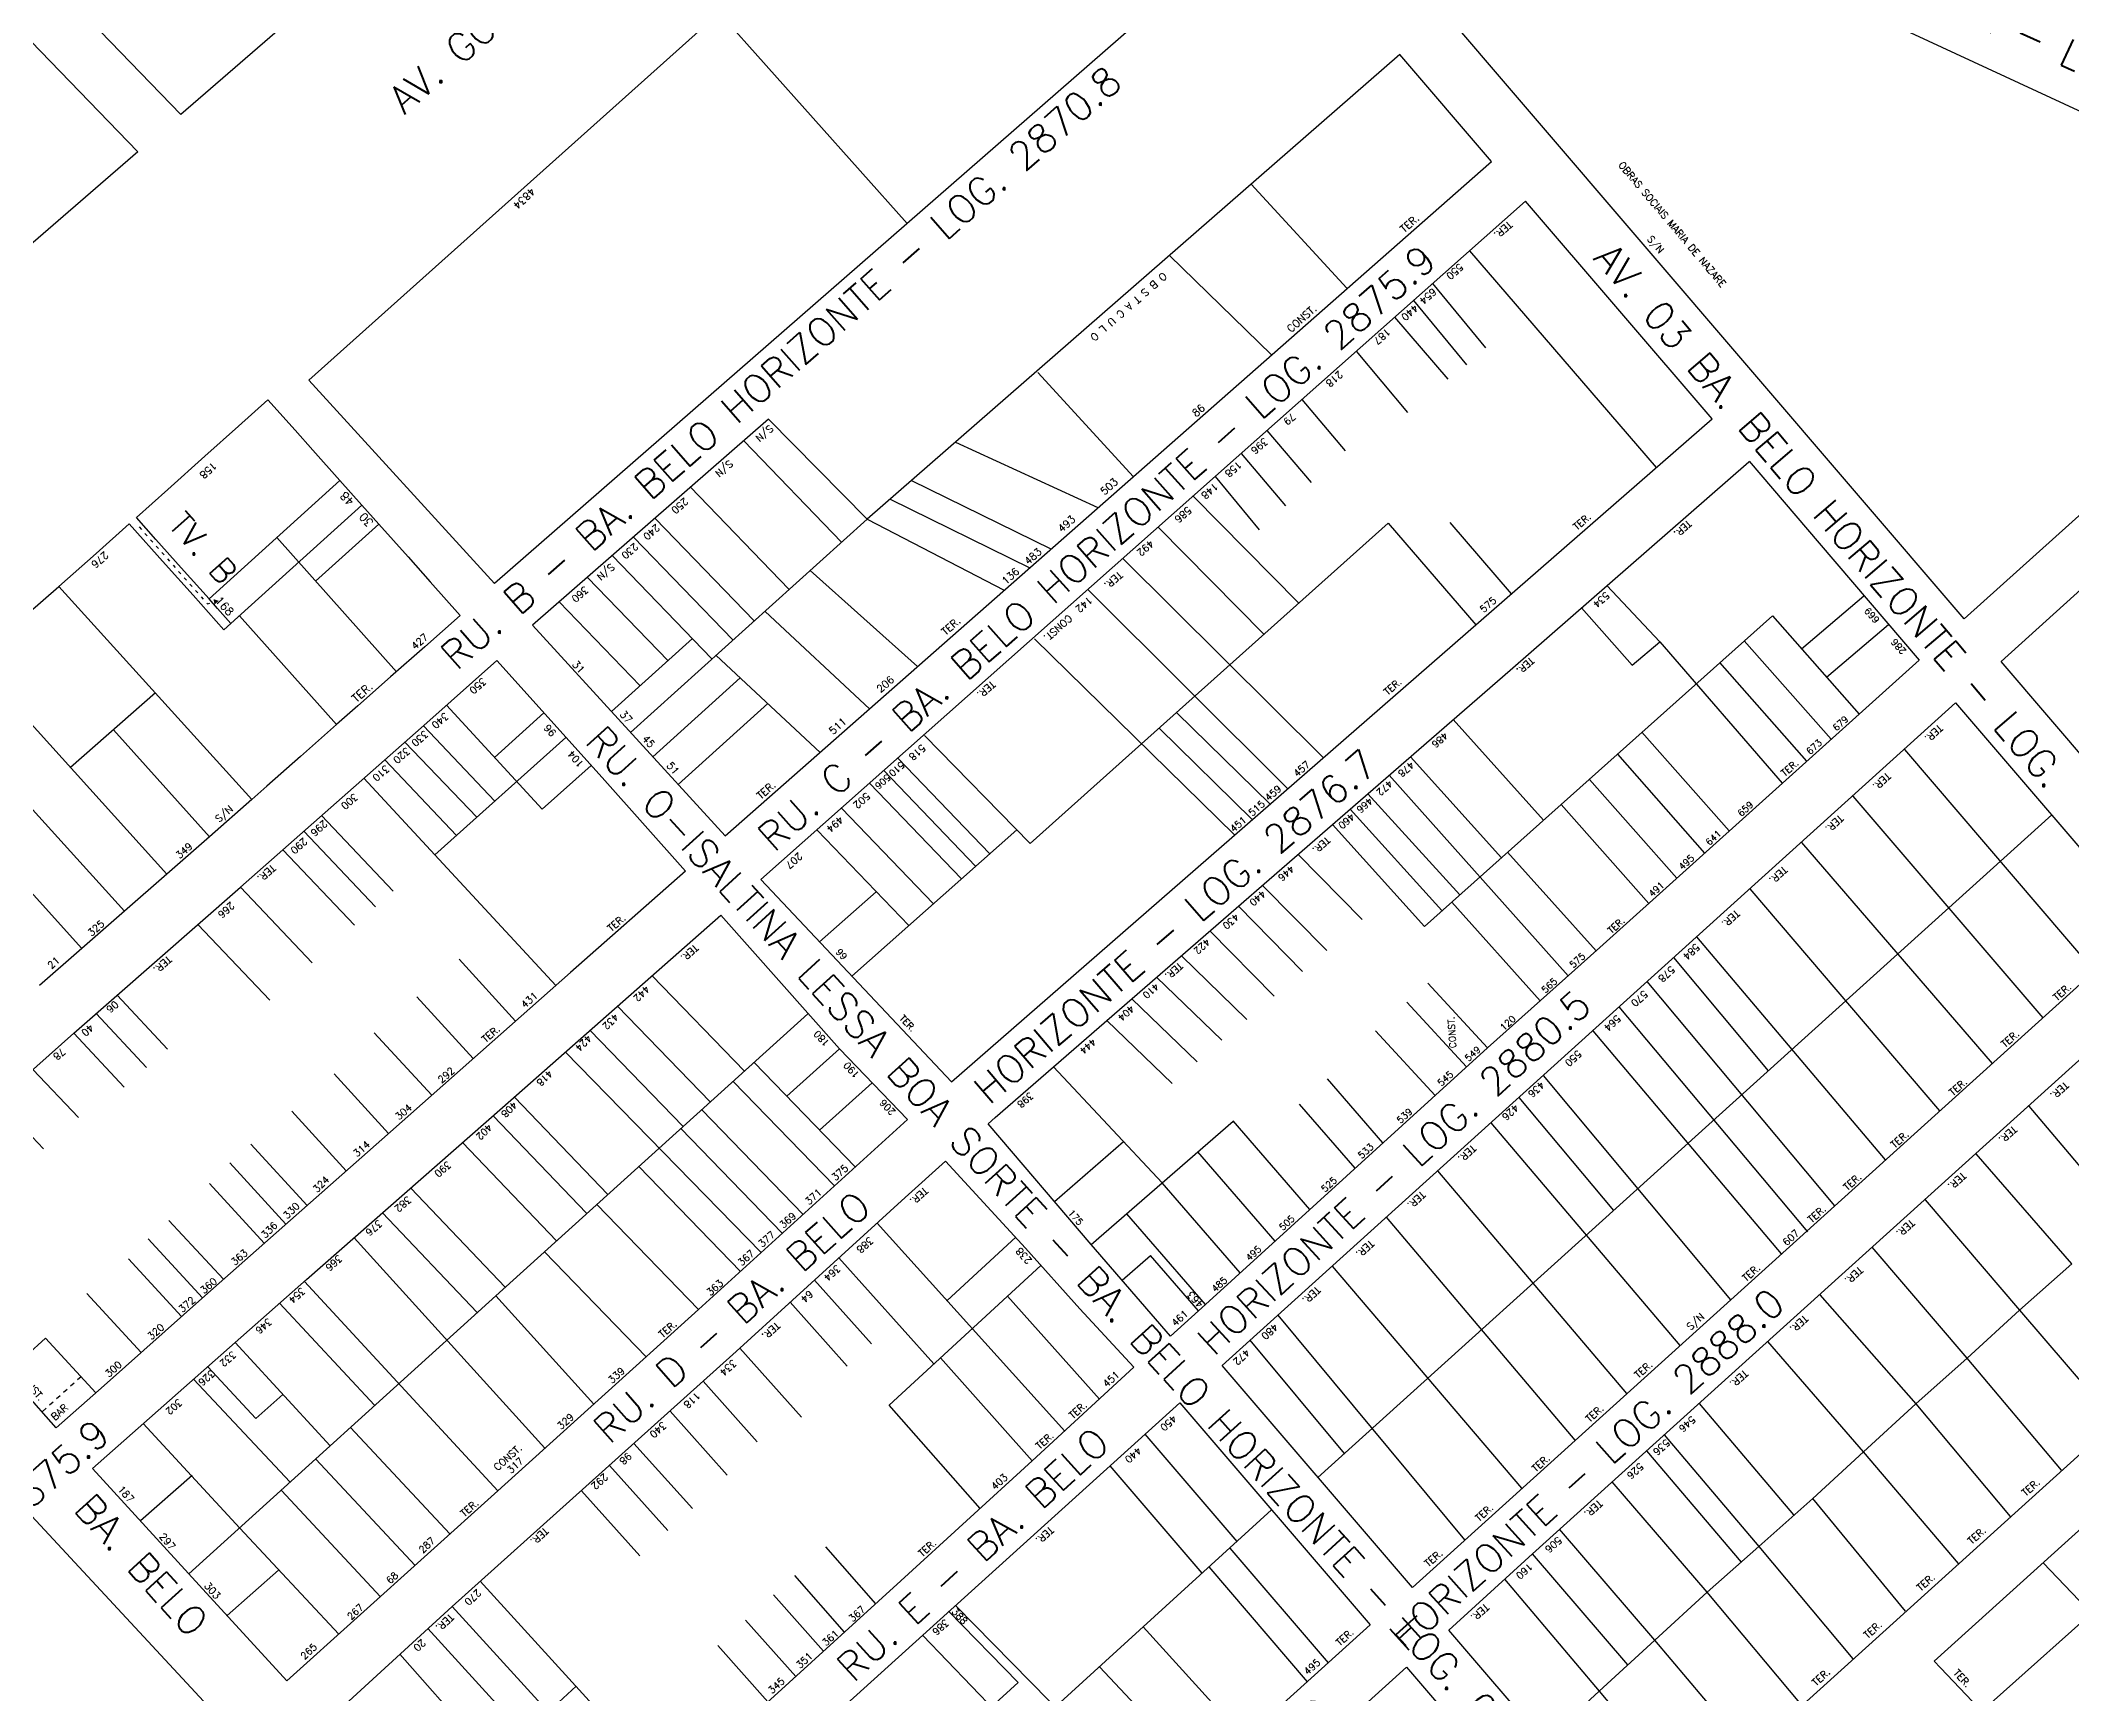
# Model space of a CAD drawing. Extents: x 714896 to 749292, y 8417558 to 8447149.
# Drawn here: x 741668.5 to 742100, y 8428139.8 to 8428490.9 of the extents above; entities that cross this region are included whole.
import ezdxf

# ---------------------------------------------------------------- set-up
doc = ezdxf.new("R2010")
doc.units = 0
doc.header["$MEASUREMENT"] = 0
doc.linetypes.add('ACAD_ISO03W100', pattern=[30, 12, -18])
for name, color, linetype in [('LOTE', 7, 'CONTINUOUS'), ('NUM-PORTA', 7, 'CONTINUOUS'), ('QUADRA', 6, 'CONTINUOUS'), ('TEXTO', 7, 'CONTINUOUS'), ('TEXTODERUA', 3, 'CONTINUOUS')]:
    doc.layers.add(name, color=color, linetype=linetype)
doc.styles.add('ROMANS', font='ROMANS.SHX', dxfattribs={"height": 1.5})

msp = doc.modelspace()

# ---------------------------------------------------------------- hatches: boundary and pattern name
at = {"layer": 'LOTE'}
msp.add_hatch(color=7, dxfattribs=at).paths.add_polyline_path([(741706.35, 8428371.89), (741705.23, 8428372.24), (741705.48, 8428371.1)])

# ---------------------------------------------------------------- linework, layer by layer
at = {"layer": 'LOTE', "color": 7}
for p, q in [((741852.62, 8428452.07, 536.96), (741812.69, 8428496.79, 540.16)), ((741925.68, 8428460.37, 537.33), (741946.03, 8428438.27, 542.89)), ((741972.1, 8428446.22, 528.97), (742011.78, 8428400.22, 543.12)), ((741908.36, 8428445.26, 537.93), (741930.02, 8428424.17, 542.89)), ((741975.56, 8428425.61, 535.68), (741964.29, 8428439.29, 528.87)), ((741971.53, 8428422.02, 535.72), (741960.25, 8428435.7, 528.91)), ((741967.54, 8428418.96, 534.83), (741956.25, 8428432.15, 528.91)), ((741959, 8428411.86, 534.2), (741948.1, 8428424.93, 528.95)), ((741880.35, 8428420.36, 537.33), (741900.7, 8428398.26, 542.89)), ((741945.75, 8428403.74, 533.1), (741936.54, 8428414.67, 528.97)), ((741929.06, 8428408.04, 529), (741938.42, 8428397.03, 532.87)), ((741838.68, 8428384.33, 1.49), (741817.89, 8428405.84)), ((741862.9, 8428405.62, 539.08), (741893.15, 8428391.7, 542.89)), ((741923.56, 8428403.16, 529.01), (741933.01, 8428392.08, 532.72)), ((741732.11, 8428397.42, 539.04), (741704.29, 8428372.28, 542.41)), ((741827.47, 8428374.39, 540.4), (741806.58, 8428396, 538.9)), ((741853.55, 8428397.42, 539.25), (741883.18, 8428382.91, 542.89)), ((741913.4, 8428394.14, 529.03), (741935.83, 8428371.41, 535.83)), ((741918.05, 8428398.27, 529.02), (741927.44, 8428386.98, 532.57)), ((741736.78, 8428392.2, 539.04), (741708.95, 8428367.05, 539.04)), ((741849.03, 8428393.45, 539.25), (741878.69, 8428378.92, 542.89)), ((741793.85, 8428343.93, 543.12), (741844.12, 8428389.23, 539.42)), ((741820.1, 8428367.64, 540.41), (741799.08, 8428389.39, 538.9)), ((741844.12, 8428389.23, 539.42), (741873.2, 8428374.13, 542.89)), ((741902.42, 8428341.51, 534.29), (741954.82, 8428388.4, 543.12)), ((741905.96, 8428387.55, 529.06), (741928.45, 8428364.74, 529.06)), ((741954.82, 8428388.4, 543.12), (741973.46, 8428366.78, 543.12)), ((741967.91, 8428388.53, 543.12), (741980.97, 8428373.39, 543.12)), ((741811.15, 8428359.55, 540.42), (741789.95, 8428381.48, 538.9)), ((741815.6, 8428363.57, 540.41), (741794.5, 8428385.39, 538.9)), ((741801.81, 8428359.15, 540.13), (741784.69, 8428376.86, 538.9)), ((741832.03, 8428378.33, 539.7), (741854.81, 8428357.93, 542.89)), ((741898.44, 8428380.87, 529.03), (741940.97, 8428338.62, 543.12)), ((741672.41, 8428374.95, 539.04), (741713.36, 8428329.72, 1078.09)), ((741891, 8428374.27, 529.06), (741933.53, 8428331.95, 543.12)), ((742012.55, 8428363.19, 543.99), (742001.3, 8428375.12, 543.03)), ((742042.64, 8428361.66, -0.21), (742055.91, 8428372.95)), ((741795.89, 8428353.85, 1.23), (741778.69, 8428371.64)), ((741822.42, 8428369.64, 540.08), (741844.63, 8428348.97, 542.89)), ((741962.56, 8428302.74, 543.8), (742036.44, 8428368.68, 544.09)), ((741995.86, 8428370.37, 543.03), (742006.69, 8428358.2, 543.9)), ((742036.44, 8428368.68, 544.09), (742054.87, 8428347.83, 544.08)), ((742047.94, 8428355.67, -0.2), (742061.11, 8428366.87)), ((741789.8, 8428348.36, 543.12), (741806.99, 8428363.85, 541.85)), ((741812.01, 8428360.29, 540.08), (741834.16, 8428339.68, 542.89)), ((741879.65, 8428363.82, 529.14), (741922.14, 8428322.19, 543.12)), ((742006.69, 8428358.2, 543.9), (742012.55, 8428363.19, 543.99)), ((742012.55, 8428363.19, 543.99), (742038.5, 8428333.13, 544.08)), ((742030.47, 8428363.36, 543.97), (742048.92, 8428342.48, 544.08)), ((741654.35, 8428359.15, 539.04), (741695.36, 8428313.85, 539.04)), ((741798.57, 8428338.76, 543.12), (741817.13, 8428355.52, 541.65)), ((742025.18, 8428358.77, 543.97), (742043.71, 8428337.81, 544.08)), ((741645.37, 8428351.19, 539.04), (741686.32, 8428305.95, 539.04)), ((741775.08, 8428327.61, 540.77), (741754.73, 8428349.69, 540.31)), ((741764.92, 8428338.64, 0.15), (741775.45, 8428348.06)), ((741803.97, 8428332.86, 543.12), (741823.01, 8428350.05, 541.61)), ((741909.94, 8428348.09, 536.61), (741929.72, 8428328.71, 543.12)), ((741968.63, 8428346.65, 543.03), (741987.85, 8428325.29, 543.26)), ((741636.36, 8428343.26, 539.04), (741677.29, 8428298.05, 539.04)), ((741704.36, 8428321.79, 1078.08), (741683.97, 8428344.47, 1077.33)), ((741749.84, 8428345.34, 540.31), (741765.01, 8428329.34, 540.73)), ((741752.27, 8428317.95, 0.38), (741780.13, 8428342.86)), ((741856.3, 8428343.25, 529.14), (741878.74, 8428320.32, 533.21)), ((741906.14, 8428344.84, 536.61), (741925.92, 8428325.46, 543.12)), ((742008.72, 8428343.96, -0.11), (742027.25, 8428323)), ((741741.62, 8428338.09, 540.31), (741756.86, 8428322.05, 540.82)), ((741745.91, 8428341.87, 540.31), (741761.19, 8428325.92, 540.78)), ((741870.17, 8428318.17, 536.56), (741850.63, 8428338.46, 529.14)), ((741878.74, 8428320.32, 533.21), (741902.42, 8428341.51, 534.29)), ((741959.58, 8428338.78, 543.03), (741978.89, 8428317.3, 543.26)), ((742003.52, 8428339.28, -0.11), (742022.05, 8428318.31)), ((742064.49, 8428340.29, 546.17), (742104.84, 8428293.19, 551.17)), ((741737.21, 8428334.2, 540.31), (741777.99, 8428290.2, 542.93)), ((741775.08, 8428327.61, 540.77), (741785.48, 8428336.91)), ((741867.17, 8428315.51, 536.56), (741847.64, 8428335.81, 529.14)), ((741955.04, 8428334.85, 543.03), (741993.07, 8428292.22)), ((741997.58, 8428333.92, -0.11), (742016.11, 8428312.96)), ((741864.18, 8428312.86, 536.56), (741844.64, 8428333.17, 529.14)), ((741950.52, 8428330.91, 543.03), (741970.02, 8428309.4, 543.8)), ((742053.56, 8428330.42, 546.17), (742093.88, 8428283.3, 551.17)), ((741728.21, 8428326.27, 540.31), (741743.44, 8428310.23, 540.82)), ((741858.2, 8428307.55, 526.79), (741838.67, 8428327.84, 529.14)), ((741939.9, 8428185.7, 546.2), (742095.8, 8428326.4, 551.3)), ((741946.74, 8428327.63, 543.03), (741966.24, 8428306.12, 543.8)), ((741991.59, 8428328.63, -0.17), (742010.17, 8428307.6)), ((741724.46, 8428322.96, 540.31), (741739.69, 8428306.92, 540.82)), ((741852.96, 8428302.9, 526.8), (741833.47, 8428323.15, 529.14)), ((741840.87, 8428292.17, 516.77), (741875.89, 8428323.24, 516.77)), ((741942.96, 8428324.36, 543.03), (741962.56, 8428302.74, 543.8)), ((741719.95, 8428318.99, 540.31), (741735.19, 8428302.96, 540.82)), ((741935.67, 8428318.02, 543.03), (741949.3, 8428304.19, 543.56)), ((741980.19, 8428318.5, -0.23), (741999.01, 8428297.57)), ((742042.62, 8428320.56, 546.17), (742083.11, 8428273.58, 551.17)), ((741710.95, 8428311.06, 540.31), (741726.19, 8428295.02, 540.82)), ((741834.02, 8428299.43, 516.89), (741846.04, 8428310.09, 516.89)), ((741928.12, 8428311.45, 543.03), (741941.75, 8428297.63, 543.56)), ((741968.32, 8428307.88, -0.27), (741987.08, 8428286.92)), ((742031.69, 8428310.69, 546.17), (742071.96, 8428263.52, 551.17)), ((741922.99, 8428307, 543.03), (741936.62, 8428293.18, 543.56)), ((741701.95, 8428303.13, 540.31), (741717.19, 8428287.09, 540.82)), ((741916.95, 8428301.76, 543.03), (741930.58, 8428287.93, 543.56)), ((742020.33, 8428300.53, 546.16), (742060.43, 8428253.12, 551.17)), ((741769.41, 8428282.61, 542.94), (741757.43, 8428295.75, 541.59)), ((741910.91, 8428296.51, 543.03), (741924.81, 8428282.95, 543.56)), ((742015.42, 8428296.09, 546.16), (742035.57, 8428272.04, 548.69)), ((741798.41, 8428292.25, 543.41), (741818.07, 8428271.95, 543.23)), ((741905.63, 8428291.92, 543.03), (741919.5, 8428278.55, 543.43)), ((741975.9, 8428276.92), (741963.23, 8428290.64, -0.2)), ((742009.78, 8428291, 546.16), (742049.66, 8428243.39, 551.17)), ((741684.79, 8428288.12, 540.31), (741695.49, 8428276.66, 540.67)), ((741760.43, 8428274.66, 542.94), (741748.44, 8428287.8, 541.59)), ((741900.34, 8428287.33, 543.03), (741914.21, 8428273.97, 543.43)), ((741971.46, 8428272.88), (741958.79, 8428286.6, -0.2)), ((741690.98, 8428272.78, 540.66), (741680.31, 8428284.2, 540.31)), ((741791.1, 8428285.8, 543.41), (741810.8, 8428265.47, 543.25)), ((741895.06, 8428282.73, 543.03), (741908.94, 8428269.37, 543.43)), ((742003.83, 8428285.65, 546.17), (742043.88, 8428237.86, 551.17)), ((741675.56, 8428280.04, 540.31), (741686.27, 8428268.58, 540.63)), ((741751.62, 8428266.88, 542.94), (741739.35, 8428280.13, 541.6)), ((741785.24, 8428280.65, 543.41), (741804.95, 8428260.28, 543.26)), ((741964.81, 8428266.82), (741952.13, 8428280.55, -0.2)), ((741998.32, 8428280.57, 546.17), (742038.32, 8428233.16, 551.17)), ((741779.99, 8428276.05, 544.04), (741821.61, 8428233.49, 543.56)), ((741820.11, 8428273.82, 543.76), (741841.6, 8428251.64, 543.56)), ((741666.86, 8428272.36, 540.31), (741676.58, 8428262.16, 540.55)), ((741742.43, 8428258.75, 542.94), (741730.87, 8428271.4, 541.64)), ((741815.67, 8428269.79, 543.76), (741837.16, 8428247.61, 543.56)), ((741906.81, 8428248.27), (741883.74, 8428272.91, 543.03)), ((741987.76, 8428271.04, 546.17), (742027.55, 8428223.44, 551.17)), ((741659.4, 8428265.71, 540.31), (741669.12, 8428255.5, 540.55)), ((741769.17, 8428266.44, 543.41), (741789.03, 8428245.78, 543.28)), ((741982.56, 8428266.4, 546.17), (742002.66, 8428242.35, 548.69)), ((741733.44, 8428250.8, 542.94), (741721.87, 8428263.46, 541.64)), ((741764.66, 8428262.49, 543.41), (741784.52, 8428241.82, 543.28)), ((741808.98, 8428263.77, 543.76), (741830.5, 8428241.55, 543.56)), ((741891.74, 8428235.13, 543.03), (741921.86, 8428261.39, 543.6)), ((741976.65, 8428261.01, 546.17), (742016.78, 8428213.72, 551.17)), ((742090.92, 8428264.52, 551.31), (742110.85, 8428240.94, 555.27)), ((741725.12, 8428243.45, 542.94), (741713.17, 8428256.49, 541.56)), ((741758.17, 8428256.8, 543.41), (741778.11, 8428235.93, 543.3)), ((741804.5, 8428259.77, 543.76), (741826.03, 8428237.55, 543.56)), ((741883.94, 8428244.26, 543.03), (741898.61, 8428257.04, 543.31)), ((741720.62, 8428239.48, 542.94), (741708.68, 8428252.52, 541.56)), ((742100.08, 8428231.06, 555.11), (742079.72, 8428254.43, 551.31)), ((741704.39, 8428248.13, 541.53), (741716.04, 8428235.43, 542.94)), ((741795.62, 8428251.71, 543.76), (741817.21, 8428229.41, 543.56)), ((741965.33, 8428250.8, 546.17), (742005.44, 8428203.49, 551.17)), ((741747.17, 8428247.15, 543.41), (741767.18, 8428226.07, 543.31)), ((741786.7, 8428243.67, 543.76), (741808.3, 8428221.38, 543.56)), ((742068.88, 8428244.66, 551.31), (742088.98, 8428221.2, 554.96)), ((741707.38, 8428227.78, 542.94), (741695.77, 8428240.25, 541.45)), ((741741.16, 8428241.87, 543.41), (741761.17, 8428220.79, 543.31)), ((741846.24, 8428239.72, 543.12), (741886.09, 8428195.54)), ((741954.4, 8428240.93, 546.17), (741994.49, 8428193.6, 551.17)), ((741702.9, 8428223.81, 542.94), (741691.39, 8428236.33, 541.39)), ((741735.15, 8428236.6, 543.41), (741775.65, 8428191.88, 543.56)), ((742077.85, 8428211, 554.86), (742057.68, 8428234.57, 551.31)), ((741698.47, 8428219.86, 542.94), (741687.21, 8428232.1, 541.34)), ((741775.56, 8428233.63, 543.76), (741797.17, 8428211.32, 543.56)), ((741838.11, 8428232.31, 543.12), (741858.26, 8428209.78, 543.63)), ((741898.31, 8428227.6, 543.03), (741904.32, 8428232.83, 543.14)), ((741942.9, 8428230.55, 546.17), (741983.15, 8428183.37, 551.17)), ((742088.98, 8428221.2, 554.96), (742100.08, 8428231.06, 555.11)), ((741724.55, 8428227.3, 543.41), (741765.64, 8428182.83, 543.56)), ((741832.94, 8428227.6, 543.12), (741845.07, 8428214.03, 543.43)), ((741689.87, 8428212.19, 542.93), (741678.31, 8428224.74, 541.08)), ((741765.2, 8428224.27), (741700.03, 8428165.2, 543.71)), ((741719.3, 8428222.67, 543.41), (741739.43, 8428201.05, 543.34)), ((741765.2, 8428224.27), (741786.04, 8428201.27, 543.56)), ((741827.77, 8428222.88, 543.12), (741839.89, 8428209.31, 543.43)), ((741873.95, 8428224.21, -0.95), (741893.45, 8428202.31)), ((742046.5, 8428224.49, 551.32), (742066.91, 8428201.3, 554.73)), ((741931.4, 8428220.17, 546.17), (741971.05, 8428172.45, 551.17)), ((742077.85, 8428211, 554.86), (742088.98, 8428221.2, 554.96)), ((742088.98, 8428221.2, 554.96), (742109.29, 8428197.48, 558.77)), ((741661.46, 8428207.92, 539.04), (741669.57, 8428215.26, 540.59)), ((741669.57, 8428215.26, 540.59), (741680.27, 8428203.66, 542.91)), ((741709.83, 8428214.31, 543.41), (741730.06, 8428192.4, 543.37)), ((741817.1, 8428213.15, 543.12), (741830.19, 8428198.51, 543.47)), ((741925.45, 8428214.82, 546.17), (741945.47, 8428190.73, 548.69)), ((742055.79, 8428191.1, 554.62), (742035.47, 8428214.56, 551.32)), ((741714.26, 8428198.22, 543.41), (741704.02, 8428209.18, 543.41)), ((741859.71, 8428211.12, 543.55), (741879.21, 8428189.22, 544.5)), ((742066.91, 8428201.3, 554.73), (742077.85, 8428211, 554.86)), ((742097.87, 8428187.19, 558.77), (742077.85, 8428211, 554.86)), ((741673.38, 8428203.78, 541.23), (741674.12, 8428204.45, 541.35)), ((741674.87, 8428205.12, 541.46), (741675.61, 8428205.79, 541.55)), ((741676.35, 8428206.46, 541.63), (741677.1, 8428207.12, 541.69)), ((741701.02, 8428206.54, 543.41), (741721.52, 8428184.69, 543.4)), ((741809.28, 8428206.12, 543.12), (741820.74, 8428193.25, 543.43)), ((741668.81, 8428199.6, 539.04), (741669.67, 8428200.4, 539.85)), ((741670.41, 8428201.08, 540.3), (741671.15, 8428201.76, 540.63)), ((741671.9, 8428202.43, 540.88), (741672.64, 8428203.11, 541.07)), ((741868.12, 8428179.08, 544.5), (741848.78, 8428201.06, 543.12)), ((742020.86, 8428201.42, 551.32), (742040.96, 8428177.75, 554.3)), ((742055.79, 8428191.1, 554.62), (742066.91, 8428201.3, 554.73)), ((742066.91, 8428201.3, 554.73), (742087, 8428177.38, 558.77)), ((741710.85, 8428174.92, 543.48), (741690.33, 8428197.11, 543.41)), ((741755.48, 8428173.67, 543.12), (741734.38, 8428196.27, 543.38)), ((741802.25, 8428199.79, 543.12), (741814.41, 8428186.14, 543.45)), ((741794.57, 8428192.88, 543.12), (741807, 8428179.08, 543.46)), ((742009.73, 8428191.36, 551.32), (742029.83, 8428167.69, 554.3)), ((742013.44, 8428194.71, 551.32), (742033.54, 8428171.04, 554.3)), ((741748.06, 8428166.96, 543.12), (741726.96, 8428189.56, 543.38)), ((741789.36, 8428188.2, 543.12), (741801.8, 8428174.4, 543.46)), ((742045.01, 8428181.22, 554.49), (742055.79, 8428191.1, 554.62)), ((742075.96, 8428167.41, 558.77), (742055.79, 8428191.1, 554.62)), ((741700.68, 8428186.12, 543.49), (741689.75, 8428176.45, 543.71)), ((741740.71, 8428160.33, 543.12), (741719.68, 8428182.9, 543.41)), ((741783.42, 8428182.85, 543.12), (741795.85, 8428169.05, 543.46)), ((742022.6, 8428161.34, 554.04), (742002.41, 8428184.77, 551.32)), ((741876.89, 8428130.37, -0.66), (741930.05, 8428178.77)), ((742033.54, 8428171.04, 554.3), (742045.01, 8428181.22, 554.49)), ((742064.73, 8428157.29, 558.77), (742045.01, 8428181.22, 554.49)), ((741731.89, 8428152.36, 543.12), (741710.85, 8428174.92, 543.48)), ((742011.47, 8428151.12, 553.64), (741991.23, 8428174.69, 551.32)), ((742127.23, 8428177.35), (742080.96, 8428136.02)), ((741845.95, 8428158.84, 544.5), (741835.36, 8428170.93, 543.92)), ((742022.6, 8428161.34, 554.04), (742033.54, 8428171.04, 554.3)), ((742033.54, 8428171.04, 554.3), (742053.52, 8428147.17, 558.77)), ((741719.06, 8428166.01, 543.49), (741708.13, 8428156.34, 543.71)), ((742005.7, 8428145.88, 553.63), (741985.46, 8428169.45, 551.31)), ((742094, 8428167.57, 551.09), (742206.5, 8428048.99, 544.32)), ((741839.31, 8428152.79, 544.5), (741828.72, 8428164.86, 543.92)), ((741979.55, 8428164.06, 551.31), (741999.64, 8428140.26, 552.78)), ((742011.47, 8428151.12, 553.64), (742022.6, 8428161.34, 554.04)), ((742042.63, 8428137.35, 558.77), (742022.6, 8428161.34, 554.04)), ((741755.97, 8428158.29, 543.12), (741776.38, 8428135.89, 543.82)), ((741824.21, 8428160.74, 543.92), (741834.87, 8428148.76, 544.5)), ((741750.77, 8428153.59, 543.12), (741791.41, 8428109.01, 544.5)), ((741818.29, 8428155.36, 543.92), (741828.95, 8428143.38, 544.5)), ((741812.38, 8428149.98, 543.92), (741823.03, 8428137.99, 544.5)), ((741899.06, 8428107.41), (741855.94, 8428152.07, 544.83)), ((741999.64, 8428140.26, 552.78), (742011.47, 8428151.12, 553.64)), ((742031.57, 8428127.37, 558.77), (742011.47, 8428151.12, 553.64)), ((741744.81, 8428148.12, 543.12), (741762.7, 8428127.95, 543.5)), ((741771.23, 8428131.14, 544.12), (741782.27, 8428141.31, 544.5)), ((741870.55, 8428136.94, 544.73), (741876.23, 8428142.11, 544.81)), ((741988.05, 8428129.57, 550.04), (741999.64, 8428140.26, 552.78)), ((741999.64, 8428140.26, 552.78), (742019.66, 8428116.62, 558.77))]:
    msp.add_line(p, q, dxfattribs=at)
at = {"layer": 'LOTE', "color": 7, "linetype": 'CONTINUOUS'}
msp.add_line((741740.35, 8428388.19, 539.04), (741726.95, 8428376.07, 539.04), dxfattribs=at)
at = {"layer": 'LOTE', "color": 7, "linetype": 'ACAD_ISO03W100', "ltscale": 0.06, "flags": 128}
msp.add_lwpolyline([(741689.48, 8428387.57), (741703.94, 8428371.24), (741705.55, 8428371.64)], dxfattribs=at)
at = {"layer": 'LOTE', "color": 7, "linetype": 'CONTINUOUS', "flags": 128}
for points, elevation in [([(741718.71, 8428385.31), (741744.12, 8428356.83)], 539.04), ([(741710.75, 8428368.69), (741731.37, 8428345.59)], 539.04), ([(741921.17, 8428170.69), (741942.09, 8428146.3)], 544.83), ([(741916.72, 8428166.67), (741937.64, 8428142.27)], 544.83), ([(741802.48, 8428119.13), (741761.93, 8428163.62)], 544.5), ([(741861.37, 8428157.24), (741876.23, 8428142.11)], 544.83), ([(741862.99, 8428158.42), (741906.48, 8428114.11)], 544.83), ([(741902.76, 8428153.92), (741924.28, 8428130.21)], 544.83), ([(741893.47, 8428145.46), (741915.38, 8428122.16)], 544.83)]:
    msp.add_lwpolyline(points, dxfattribs=dict(at, elevation=elevation))
at = {"layer": 'LOTE', "color": 7, "elevation": 539.04, "flags": 128}
msp.add_lwpolyline([(741692.89, 8428352.33), (741674.89, 8428336.46)], dxfattribs=at)
at = {"layer": 'LOTE', "color": 7}
for points in [[(741765.2, 8428224.27), (741831.55, 8428284.14)], [(741827.08, 8428266.64), (741838.22, 8428276.69)], [(741834.03, 8428259.46), (741845.17, 8428269.51)]]:
    msp.add_lwpolyline(points, dxfattribs=at)
at = {"layer": 'LOTE', "color": 7, "flags": 128}
for points in [[(741953.71, 8428256.72), (741941.93, 8428270.33)], [(741947.79, 8428251.34), (741936.01, 8428264.95)], [(741938.18, 8428242.59), (741921.88, 8428261.41)], [(741930.78, 8428235.86), (741914.35, 8428254.84)], [(741923.39, 8428229.13), (741906.81, 8428248.27)], [(741915.99, 8428222.4), (741899.28, 8428241.7)], [(741914.51, 8428221.06), (741904.32, 8428232.83)]]:
    msp.add_lwpolyline(points, dxfattribs=at)
at = {"layer": 'LOTE', "color": 7, "linetype": 'CONTINUOUS', "flags": 128}
for points in [[(741875.69, 8428236.69), (741861.09, 8428223.26)], [(741881.03, 8428230.73), (741848.78, 8428201.06)], [(741903.1, 8428194.84), (741922.65, 8428172.04)], [(741895.68, 8428188.13), (741915.23, 8428165.33)]]:
    msp.add_lwpolyline(points, dxfattribs=at)
at = {"layer": 'LOTE', "linetype": 'CONTINUOUS', "elevation": 543.41, "flags": 128}
msp.add_lwpolyline([(741720.01, 8428203.29), (741714.26, 8428198.22)], dxfattribs=at)
at = {"layer": 'QUADRA', "color": 6}
for points in [[(741698.27, 8428475.16), (741614.84, 8428561.44), (741771.72, 8428710.42), (741857.98, 8428613.38), (741698.27, 8428475.16)], [(741725.51, 8428418.73), (741890.32, 8428566.24), (741930.14, 8428519.7), (741764.92, 8428375.59), (741725.51, 8428418.73)], [(742077.2, 8428368.06), (741939.91, 8428528.26), (741957, 8428543), (742164.79, 8428446.73), (742077.2, 8428368.06)], [(741823.16, 8428410.44), (741773.04, 8428366.71), (741813.94, 8428321.94), (741976.75, 8428465.22), (741957.3, 8428487.95), (741844.12, 8428389.23), (741823.16, 8428410.44)], [(742173.67, 8428255.58), (742085.04, 8428358.99), (742131.38, 8428400.86), (742160.88, 8428427.51), (742176.27, 8428441.41), (742198.58, 8428431.07), (742237.46, 8428413.06), (742249.15, 8428407.65), (742310.46, 8428379.24), (742272.58, 8428345), (742224.81, 8428301.81), (742173.67, 8428255.58)], [(741871.34, 8428262.14), (741980.76, 8428357.19), (742031.45, 8428401.44), (742031.51, 8428401.56), (742046.35, 8428384.11), (742067.61, 8428359.28), (742035.73, 8428330.64), (741999.8, 8428298.25), (741975.9, 8428276.92), (741915.99, 8428222.4), (741908.56, 8428215.71), (741891.74, 8428235.13), (741869.84, 8428260.76), (741871.34, 8428262.14)], [(741644.26, 8428227.38), (741631.89, 8428241.46), (741651.94, 8428259.05), (741675.56, 8428280.04), (741710.95, 8428311.06), (741750.57, 8428345.98), (741765.43, 8428359.22), (741787.8, 8428334.33), (741805.55, 8428314.49), (741781.1, 8428292.95), (741741, 8428257.49), (741703.38, 8428224.24), (741682.05, 8428205.21), (741671.8, 8428196.22), (741644.26, 8428227.38)], [(741919.53, 8428209.46), (742075.35, 8428350.24), (742115.8, 8428303.08), (741960.01, 8428162.27), (741919.53, 8428209.46)], [(741679.56, 8428187.6), (741725.03, 8428227.72), (741766.65, 8428264.24), (741813.03, 8428305.15), (741838.22, 8428276.69), (741852.7, 8428261.74), (741808.3, 8428221.38), (741765.64, 8428182.83), (741720.85, 8428142.44), (741702.21, 8428162.82), (741679.56, 8428187.6)], [(741985.46, 8428169.45), (742123.51, 8428294.09), (742164.02, 8428246.86), (742008.24, 8428106.02), (741967.72, 8428153.27), (741985.46, 8428169.45)], [(741735.59, 8428126.2), (741728.94, 8428133.53), (741755.97, 8428158.29), (741784.38, 8428183.72), (741816.27, 8428212.4), (741852.18, 8428245.14), (741860.79, 8428252.88), (741877.73, 8428234.41), (741889.34, 8428221.47), (741900.81, 8428209.08), (741879.21, 8428189.22), (741851.29, 8428163.69), (741822.79, 8428137.77), (741794.85, 8428112.12), (741769.5, 8428089.13), (741757.31, 8428102.54), (741735.59, 8428126.2)], [(741776.25, 8428080.14), (741910.52, 8428201.54), (741950.99, 8428154.34), (741817.44, 8428033.66), (741776.25, 8428080.14)], [(741825.33, 8428024.76), (741958.69, 8428145.37), (741999.19, 8428098.16), (741867.97, 8427979.62), (741825.33, 8428024.76)]]:
    msp.add_lwpolyline(points, close=True, dxfattribs=at)
at = {"layer": 'QUADRA', "linetype": 'CONTINUOUS', "elevation": 535.58}
msp.add_lwpolyline([(741689.18, 8428467.29), (741598.08, 8428388.44), (741574.85, 8428425.45), (741656.13, 8428501.48), (741689.18, 8428467.29)], close=True, dxfattribs=at)
at = {"layer": 'QUADRA', "color": 6, "linetype": 'CONTINUOUS'}
for points in [[(741862.06, 8428269.71), (742023.64, 8428410.55), (741984, 8428456.77), (741821.54, 8428312.66), (741862.06, 8428269.71)], [(742261.95, 8427945.49), (742349.91, 8427943.95), (742116.87, 8428188.21), (742070.85, 8428146.67), (742261.95, 8427945.49)]]:
    msp.add_lwpolyline(points, close=True, dxfattribs=at)
at = {"layer": 'QUADRA', "color": 6, "linetype": 'CONTINUOUS', "elevation": 539.04}
msp.add_lwpolyline([(741662.39, 8428366.19), (741672.41, 8428374.95), (741680.28, 8428381.94), (741687.34, 8428388.26), (741695.07, 8428379.6), (741700.91, 8428373.06), (741707.46, 8428365.72), (741708.95, 8428367.05), (741706.09, 8428370.26), (741704.29, 8428372.28), (741698.36, 8428378.91), (741693, 8428384.92), (741688.85, 8428389.58), (741695.53, 8428395.52), (741703.42, 8428402.59), (741710.55, 8428408.98), (741716.8, 8428414.58), (741722.57, 8428408.12), (741726.34, 8428403.89), (741732.11, 8428397.42), (741736.78, 8428392.2), (741740.35, 8428388.19), (741746.58, 8428381.21), (741751.28, 8428375.95), (741757.67, 8428368.79), (741750.11, 8428362.13), (741742.87, 8428355.73), (741735.91, 8428349.59), (741731.37, 8428345.59), (741723.71, 8428338.83), (741716.58, 8428332.54), (741713.36, 8428329.72), (741704.36, 8428321.79), (741695.36, 8428313.85), (741686.32, 8428305.95), (741677.29, 8428298.05), (741668.25, 8428290.16)], dxfattribs=at)
at = {"layer": 'QUADRA'}
msp.add_lwpolyline([(741559.38, 8427997.76), (741531.96, 8428056.74), (741665.71, 8428178.47), (741710.49, 8428130.19)], close=True, dxfattribs=at)

# ---------------------------------------------------------------- texts
at = {"layer": 'NUM-PORTA', "color": 7, "style": 'ROMANS'}
for s, height, rotation, p in [('4834', 1.565, 223.525, (741772.68, 8428459.78)), ('S/N', 1.5, 310.698, (742009.73, 8428448.68, -39.28)), ('550', 1.511, 221.2346, (741969.95, 8428443.67)), ('654', 1.512, 221.2868, (741964.26, 8428438.43)), ('440', 1.512, 221.2868, (741960.38, 8428434.97)), ('187', 1.512, 221.3148, (741954.48, 8428429.89)), ('218', 1.513, 221.3407, (741944.35, 8428420.86)), ('86', 1.576, 41.3877, (741914.03, 8428410.85)), ('79', 1.512, 221.3366, (741934.34, 8428411.91)), ('S/N', 1.5, 221.1851, (741823.37, 8428409.38)), ('396', 1.513, 221.3504, (741928.44, 8428406.62)), ('158', 1.546, 222.0093, (741705.1, 8428401.48, 539.04)), ('S/N', 1.5, 221.1851, (741814.79, 8428401.89)), ('158', 1.513, 221.3504, (741922.91, 8428401.7)), ('48', 1.754, 133.2262, (741735.31, 8428393.07, 539.04)), ('503', 1.575, 41.3912, (741894.54, 8428394.27)), ('148', 1.512, 221.3533, (741917.88, 8428397.06)), ('30', 1.754, 133.2262, (741739.35, 8428388.6, 539.04)), ('250', 1.5, 221.1851, (741805.29, 8428393.9)), ('493', 1.575, 41.3912, (741885.49, 8428386.31)), ('586', 1.512, 221.3533, (741912.21, 8428392.03)), ('240', 1.479, 221.1851, (741799.27, 8428388.28)), ('276', 1.546, 222.0093, (741682.08, 8428382.51, 539.04)), ('230', 1.479, 221.1851, (741794.66, 8428384.27)), ('483', 1.575, 41.3937, (741878.35, 8428379.42)), ('492', 1.512, 221.3533, (741904.21, 8428384.94)), ('S/N', 1.5, 221.1851, (741789.65, 8428379.96)), ('136', 1.575, 41.3937, (741873.57, 8428375.22)), ('360', 1.5, 221.1851, (741784.09, 8428375.11)), ('534', 1.453, 221.6213, (742001.02, 8428373.9)), ('168', 1.744, 311.876, (741705.47, 8428371.87, 535.84)), ('142', 1.513, 221.371, (741891.18, 8428372.95)), ('669', 1.412, 132.219, (742059.33, 8428367.93, -1088.15)), ('427', 1.5, 41.3382, (741748.09, 8428361.41, 539.04)), ('286', 1.412, 132.219, (742065.01, 8428361.3, -1088.15)), ('350', 1.503, 221.64, (741762.37, 8428355.64)), ('31', 1.577, 311.2057, (741781.32, 8428358.34)), ('206', 1.575, 41.4035, (741846.98, 8428352.26)), ('340', 1.503, 221.5903, (741754.36, 8428348.26)), ('37', 1.577, 311.2057, (741791.41, 8428347.73)), ('511', 1.575, 41.4035, (741836.87, 8428343.36)), ('679', 1.412, 42.219, (742050.05, 8428344.12, -1088.15)), ('330', 1.503, 221.5792, (741750.05, 8428344.49)), ('96', 1.503, 131.64, (741778.15, 8428343.9, 0.05)), ('45', 1.577, 311.2057, (741796.18, 8428342.52)), ('486', 1.453, 221.6213, (741966.72, 8428344.11)), ('673', 1.412, 42.219, (742044.46, 8428339.11, -1088.15)), ('320', 1.503, 221.579, (741746.17, 8428340.87)), ('104', 1.503, 131.64, (741784.06, 8428337.33, 0.05)), ('518', 1.505, 221.5577, (741855.72, 8428341.53)), ('310', 1.503, 221.5718, (741741.78, 8428337.12)), ('51', 1.577, 311.2057, (741801.38, 8428336.83)), ('506', 1.4, 221.5577, (741848.32, 8428335.19)), ('510', 1.4, 221.5577, (741851.3, 8428337.84)), ('478', 1.453, 221.6213, (741959.56, 8428337.9, -543.03)), ('300', 1.503, 221.579, (741735.09, 8428331.11)), ('502', 1.505, 221.5577, (741843.93, 8428331.3)), ('466', 1.453, 221.6213, (741950.76, 8428330.25, -543.03)), ('472', 1.453, 221.6213, (741954.98, 8428333.91, -543.03)), ('S/N', 1.5, 41.3382, (741706.43, 8428324.72, 539.04)), ('296', 1.503, 221.579, (741728.63, 8428325.42)), ('494', 1.505, 221.5577, (741838.24, 8428326.26)), ('460', 1.453, 221.6213, (741946.88, 8428326.88, -543.03)), ('659', 1.412, 42.219, (742029.84, 8428325.96, -1088.15)), ('290', 1.503, 221.579, (741724.37, 8428321.66)), ('641', 1.412, 42.219, (742023.05, 8428319.81, -1088.15)), ('349', 1.5, 41.3382, (741698.04, 8428316.99, 539.04)), ('207', 1.505, 221.5577, (741829.54, 8428318.54)), ('495', 1.412, 42.219, (742017.3, 8428314.62, -1088.15)), ('446', 1.455, 221.6943, (741934.08, 8428315.8)), ('266', 1.503, 221.579, (741708.9, 8428308.05)), ('440', 1.455, 221.6943, (741928.01, 8428310.52)), ('491', 1.412, 42.219, (742010.93, 8428308.88, -1088.15)), ('325', 1.5, 41.3382, (741679.33, 8428300.52, 539.04)), ('430', 1.455, 221.6943, (741922.32, 8428305.58)), ('422', 1.455, 221.6943, (741916.2, 8428300.27)), ('21', 1.499, 41.3442, (741670.79, 8428293.62, 539.04)), ('99', 1.388, 313.3186, (741837.37, 8428297.21)), ('575', 1.412, 42.219, (741994.15, 8428293.78, -1088.15)), ('584', 1.498, 222.667, (742020.15, 8428299.2, 0.03)), ('565', 1.412, 42.219, (741988.2, 8428288.43, -1088.15)), ('578', 1.498, 222.667, (742014.89, 8428294.45, 0.03)), ('06', 1.503, 221.2045, (741684.24, 8428287.05)), ('442', 1.461, 224.4001, (741797.05, 8428290.29)), ('410', 1.455, 221.6943, (741905.33, 8428290.82)), ('570', 1.498, 222.667, (742009.12, 8428289.23, 0.03)), ('432', 1.461, 224.4001, (741790.45, 8428284.35)), ('404', 1.455, 221.6943, (741900.07, 8428286.1)), ('120', 1.412, 42.2379, (741979.38, 8428280.47)), ('564', 1.498, 222.667, (742003.37, 8428284.04, 0.03)), ('40', 1.503, 221.2118, (741678.97, 8428282.09)), ('424', 1.5, 224.7238, (741784.71, 8428279.83)), ('180', 1.461, 133.588, (741836.27, 8428278.06)), ('444', 1.455, 221.6943, (741891.96, 8428279.06)), ('78', 1.503, 221.2089, (741672.97, 8428277)), ('190', 1.461, 133.588, (741842.61, 8428271.36)), ('549', 1.412, 42.2676, (741971.9, 8428273.93)), ('550', 1.498, 222.667, (741995.07, 8428276.54, 0.03)), ('292', 1.499, 40.9934, (741753.71, 8428269.32)), ('418', 1.462, 224.7238, (741776.44, 8428272.35)), ('545', 1.412, 42.2676, (741966.1, 8428268.66)), ('436', 1.498, 222.667, (741987.22, 8428269.96)), ('304', 1.499, 40.9951, (741744.65, 8428261.49)), ('408', 1.462, 224.7238, (741768.91, 8428265.66)), ('206', 1.461, 133.588, (741850.27, 8428263.45)), ('398', 1.455, 221.6943, (741878.66, 8428267.62)), ('402', 1.462, 224.7238, (741763.57, 8428260.89)), ('539', 1.412, 42.2676, (741957.42, 8428260.76)), ('426', 1.498, 222.6738, (741981.71, 8428265.08)), ('314', 1.499, 40.9951, (741735.73, 8428253.64)), ('533', 1.412, 42.2676, (741949.2, 8428253.28)), ('390', 1.5, 221.4673, (741754.92, 8428253)), ('375', 1.5, 41.455, (741837.38, 8428248.59)), ('324', 1.499, 44.3459, (741727.23, 8428246.07)), ('525', 1.412, 42.2676, (741941.39, 8428246.17)), ('330', 1.499, 44.3459, (741720.91, 8428240.48)), ('382', 1.5, 221.4673, (741746.46, 8428245.57)), ('371', 1.5, 41.455, (741831.75, 8428243.47)), ('336', 1.499, 44.3459, (741716.23, 8428236.35)), ('376', 1.5, 221.4673, (741740.28, 8428240.52)), ('369', 1.5, 41.455, (741826.29, 8428238.47, -543.56)), ('175', 1.412, 310.7872, (741886.7, 8428241.82, -544.07)), ('505', 1.412, 42.2676, (741932.43, 8428238.01, -544.07)), ('377', 1.5, 41.455, (741821.82, 8428234.47, -543.56)), ('388', 1.504, 222.3769, (741844.6, 8428236.9)), ('495', 1.412, 42.2676, (741925.34, 8428231.56, -544.07)), ('363', 1.5, 40.9984, (741709.78, 8428230.61)), ('366', 1.5, 221.4673, (741731.79, 8428233.07)), ('367', 1.5, 41.455, (741817.45, 8428230.48)), ('364', 1.504, 222.4245, (741837.63, 8428230.97)), ('238', 1.504, 132.3769, (741879.27, 8428231.82)), ('360', 1.5, 40.9988, (741703.24, 8428224.59)), ('354', 1.463, 221.4414, (741723.92, 8428226.13)), ('363', 1.5, 41.455, (741810.82, 8428224.16)), ('485', 1.412, 42.2676, (741918.08, 8428224.95, -544.07)), ('372', 1.5, 40.9993, (741698.62, 8428220.58)), ('64', 1.504, 222.4245, (741831.79, 8428225.52)), ('463', 1.5, 132.2676, (741915.69, 8428222.54, -544.07)), ('320', 1.5, 41.0045, (741692.03, 8428214.81)), ('346', 1.463, 221.4414, (741716.84, 8428219.64, 543.12)), ('461', 1.5, 42.2676, (741909.62, 8428217.65, -544.07)), ('300', 1.5, 41.0332, (741683.01, 8428206.87)), ('332', 1.464, 221.4439, (741709.25, 8428212.64)), ('339', 1.5, 41.455, (741789.9, 8428205.53)), ('334', 1.504, 222.4245, (741815.53, 8428210.85)), ('326', 1.464, 221.4439, (741704.71, 8428208.62)), ('451', 1.496, 42.014, (741895.03, 8428204.73)), ('302', 1.465, 221.4365, (741697.77, 8428202.47)), ('118', 1.504, 222.4245, (741807.84, 8428203.93)), ('329', 1.5, 41.455, (741779.08, 8428195.76)), ('340', 1.504, 222.4305, (741800.63, 8428197.63)), ('450', 1.477, 222.0821, (741909.07, 8428199.04)), ('440', 1.477, 222.0821, (741901.57, 8428192.26)), ('317', 1.483, 43.0481, (741768.46, 8428186.39)), ('98', 1.504, 222.4305, (741793.23, 8428191.09)), ('187', 1.517, 310.9503, (741684.81, 8428183.12)), ('292', 1.504, 222.4305, (741788.23, 8428186.67)), ('403', 1.496, 42.014, (741871.27, 8428182.91)), ('297', 1.521, 310.9192, (741693.61, 8428173.06)), ('287', 1.483, 43.0481, (741749.69, 8428169.46)), ('68', 1.483, 43.0481, (741742.78, 8428162.96)), ('303', 1.521, 310.9192, (741703.16, 8428162.62)), ('270', 1.504, 222.4272, (741761.27, 8428162.07)), ('267', 1.483, 43.0481, (741734.48, 8428155.3)), ('367', 1.496, 42.0289, (741841.02, 8428154.87, 544.5)), ('388', 1.477, 312.5736, (741861.95, 8428157.09)), ('361', 1.496, 42.0289, (741835.37, 8428149.75)), ('386', 1.477, 222.0821, (741860.66, 8428155.67)), ('265', 1.487, 42.8038, (741724.59, 8428146.88)), ('20', 1.504, 222.4272, (741749.5, 8428151.44)), ('351', 1.496, 42.0289, (741829.84, 8428144.98)), ('345', 1.496, 42.0281, (741823.9, 8428139.62, 544.5))]:
    msp.add_text(s, height=height, rotation=rotation, dxfattribs=at).set_placement(p)
at = {"layer": 'NUM-PORTA', "style": 'ROMANS'}
for s, height, rotation, p in [('575', 1.474, 41.0899, (741975.1, 8428369.26, 543.12)), ('457', 1.474, 41.0899, (741935.49, 8428334.39, 543.12)), ('515', 1.474, 41.0899, (741925.93, 8428326.03, 543.19)), ('459', 1.474, 41.0899, (741929.42, 8428329.26, 543.12)), ('451', 1.474, 41.0899, (741922.02, 8428322.62, 543.19)), ('431', 1.499, 40.9974, (741771.37, 8428285.26)), ('607', 1.501, 42.0554, (742039.46, 8428234.78, -551.17)), ('480', 1.5, 222.5964, (741930.58, 8428218.5, -546.17)), ('S/N', 1.501, 42.0461, (742019.06, 8428216.86)), ('472', 1.5, 222.5964, (741924.6, 8428213.1, -546.17)), ('546', 1.5, 221.8567, (742019.29, 8428198.86)), ('536', 1.5, 221.8567, (742013.83, 8428193.93)), ('526', 1.5, 221.8567, (742008.24, 8428188.88)), ('506', 1.5, 221.8567, (741990.88, 8428173.22)), ('160', 1.5, 221.8567, (741984.7, 8428167.61)), ('495', 1.476, 42.1057, (741937.73, 8428143.63))]:
    msp.add_text(s, height=height, rotation=rotation, dxfattribs=at).set_placement(p)
at = {"layer": 'TEXTO', "style": 'ROMANS'}
for s, height, rotation, p in [('OBRAS SOCIAIS MARIA DE NAZARE', 1.5, 310.1273, (742003.63, 8428464.39, -39.28)), ('TER.', 1.576, 41.3574, (741958.23, 8428449.98)), ('TER.', 1.509, 220.9904, (741980.35, 8428452.68)), ('O B S T A C U L O', 1.5762, 221.3003, (741906.95, 8428441.78)), ('CONST.', 1.576, 41.3748, (741934.15, 8428428.77)), ('TER.', 1.474, 41.0457, (741994.92, 8428386.78)), ('TER.', 1.45, 221.5551, (742018.45, 8428389.11)), ('TER.', 1.512, 221.3625, (741897.53, 8428378.25)), ('CONST.', 1.512, 221.3741, (741886.87, 8428369.06)), ('TER.', 1.575, 41.3974, (741860.76, 8428364.45)), ('TER.', 1.453, 221.6213, (741985.01, 8428360.01)), ('TER.', 1.742, 41.8491, (741735.59, 8428350.15, 539.04)), ('TER.', 1.513, 221.3844, (741870.52, 8428355.04)), ('TER.', 1.474, 41.0457, (741954.69, 8428351.72)), ('TER.', 1.502, 222.547, (742071.77, 8428345.73)), ('TER.', 1.453, 41.6213, (742039.09, 8428334.48)), ('TER.', 1.499, 222.6362, (742060.71, 8428335.53)), ('TER.', 1.574, 41.4345, (741821.52, 8428329.6)), ('TER.', 1.498, 222.6572, (742050.66, 8428326.56)), ('TER.', 1.454, 221.6782, (741941.67, 8428321.9, -543.03)), ('TER.', 1.503, 221.5596, (741717.6, 8428315.99)), ('TER.', 1.498, 222.6617, (742038.73, 8428315.63)), ('TER.', 1.499, 40.9974, (741789.76, 8428301.49)), ('TER.', 1.412, 42.219, (742002.26, 8428301.08, -544.07)), ('TER.', 1.498, 222.6621, (742028.64, 8428306.36)), ('TER.', 1.503, 221.5596, (741695.5, 8428296.59)), ('TER.', 1.457, 221.6082, (741807.42, 8428299.02)), ('TER.', 1.455, 221.6943, (741910.34, 8428295.17, -1086.05)), ('TER.', 1.502, 42.0403, (742096.94, 8428286.81)), ('TER.', 1.389, 313.2079, (741850.89, 8428283.1)), ('CONST.', 1.412, 93.4351, (741969.27, 8428276.91)), ('TER.', 1.499, 40.9974, (741763.08, 8428277.92)), ('TER.', 1.501, 42.0472, (742085.89, 8428276.88)), ('TER.', 1.501, 42.0563, (742074.82, 8428266.63)), ('TER.', 1.51, 221.8578, (742098.51, 8428269.88)), ('TER.', 1.498, 222.6738, (741972.62, 8428256.49)), ('TER.', 1.501, 42.0566, (742062.42, 8428255.5)), ('TER.', 1.509, 221.8653, (742087.56, 8428260.5)), ('TER.', 1.501, 42.0563, (742052.37, 8428246.47)), ('TER.', 1.509, 221.8652, (742076.76, 8428250.64)), ('TER.', 1.504, 222.4064, (741856.18, 8428247.46)), ('TER.', 1.498, 222.6666, (741961.86, 8428246.61)), ('TER.', 1.501, 42.0563, (742044.82, 8428239.64)), ('TER.', 1.509, 221.8646, (742065.79, 8428240.62)), ('TER.', 1.499, 222.6444, (741950.94, 8428236.24)), ('TER.', 1.501, 42.0541, (742030.88, 8428227.17)), ('TER.', 1.509, 221.8635, (742054.82, 8428230.6)), ('TER.', 1.499, 222.6406, (741939.56, 8428226.4)), ('TER.', 1.5, 41.455, (741800.65, 8428215.24)), ('TER.', 1.504, 222.4064, (741824.73, 8428218.81)), ('TER.', 1.509, 221.8644, (742043.19, 8428220.3)), ('TER.', 1.501, 42.049, (742007.98, 8428206.6)), ('CONST.', 1.519, 309.9885, (741663.6, 8428207.35)), ('TER.', 1.509, 221.8622, (742030.4, 8428208.64)), ('BAR', 1.513, 41.7796, (741671.58, 8428197.7)), ('TER.', 1.496, 42.0279, (741887.83, 8428198.01)), ('TER.', 1.501, 42.0443, (741997.6, 8428197.28)), ('TER.', 1.496, 42.0279, (741880.77, 8428191.52)), ('TER.', 1.501, 42.0455, (741986.19, 8428186.72)), ('TER.', 1.514, 42.0353, (742090.25, 8428181.56)), ('TER.', 1.502, 42.0094, (741974.15, 8428176.21)), ('TER.', 1.509, 221.8567, (741999.49, 8428181.02)), ('TER.', 1.504, 222.4274, (741775.55, 8428175.18)), ('TER.', 1.476, 222.1057, (741882.9, 8428175.36)), ('TER.', 1.514, 42.0326, (742078.79, 8428171.34)), ('TER.', 1.496, 42.0279, (741855.82, 8428168.71)), ('TER.', 1.506, 40.533, (741963.33, 8428166.56)), ('TER.', 1.514, 42.0338, (742067.97, 8428161.41)), ('TER.', 1.514, 221.7839, (741975.39, 8428159.01)), ('TER.', 1.476, 42.1057, (741944.55, 8428149.79)), ('TER.', 1.514, 42.0288, (742056.68, 8428151.34)), ('TER.', 1.514, 42.028, (742045.7, 8428141.25)), ('TER.', 1.499, 313.1517, (742074.8, 8428144.03))]:
    msp.add_text(s, height=height, rotation=rotation, dxfattribs=at).set_placement(p)
at = {"layer": 'TEXTO', "color": 7, "style": 'ROMANS'}
for s, height, rotation, p in [('CONST.', 1.5, 41.455, (741765.59, 8428186.99)), ('TER.', 1.5, 41.455, (741758.55, 8428177.21)), ('TER.', 1.504, 222.4272, (741755.44, 8428156.87))]:
    msp.add_text(s, height=height, rotation=rotation, dxfattribs=at).set_placement(p)
at = {"layer": 'TEXTODERUA', "style": 'ROMANS'}
for s, height, rotation, p in [('AV. GOV. NILO COELHO / AV. DO TRABALHO', 6, 40.9608, (741745.76, 8428475.05)), ('AV. 02 BA. BELO HORIZONTE - LOG. 2890.2', 6, 335.0731, (741978.43, 8428541.16)), ('RU. B - BA. BELO HORIZONTE - LOG. 2870.8', 6, 41.2943, (741756.88, 8428356.89)), ('RU. C - BA. BELO HORIZONTE - LOG. 2875.9', 6, 41.5555, (741824.28, 8428318.32)), ('AV. 03 BA. BELO HORIZONTE - LOG. ', 6, 310.4882, (741998.22, 8428444.54)), ('TV. B', 5, 311.7369, (741695.34, 8428387.92)), ('RU. O-ISALTINA LESSA BOA SORTE - BA. BELO HORIZONTE - LOG. 02525.3', 6, 312.3117, (741783.88, 8428341.86)), ('HORIZONTE - LOG. 2876.7', 6, 40.7916, (741870.07, 8428264.67)), ('HORIZONTE - LOG. 2880.5', 6, 42.5245, (741917.7, 8428211.27)), ('RU. D - BA. BELO', 6, 41.6724, (741789.33, 8428192.54)), ('RU. F - BA. BELO   HORIZONTE - LOG. 2888.0', 6, 42.1776, (741888.61, 8428085.14)), ('RU. C - BA. BELO HORIZONTE - LOG. 2875.9', 6, 41.5555, (741542.46, 8428068.88)), ('RU. E - BA. BELO', 6, 42.5245, (741841.14, 8428141.94)), ('BA. BELO', 6, 312.1242, (741675.32, 8428178.77))]:
    msp.add_text(s, height=height, rotation=rotation, dxfattribs=at).set_placement(p)

doc.saveas('drawing.dxf')
